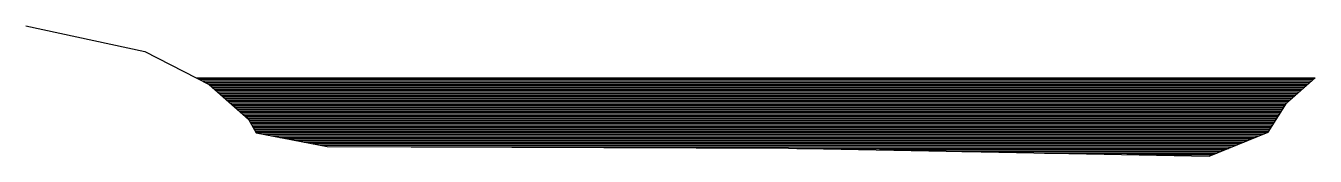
# Model space of a CAD drawing. Header units: inches. Extents: x 0 to 82.3, y 0 to 8.3.
import ezdxf

# ---------------------------------------------------------------- set-up
doc = ezdxf.new("R2010")
doc.units = ezdxf.units.IN
doc.header["$MEASUREMENT"] = 0
doc.layers.add('Contour', color=7, linetype='Continuous')
doc.layers.add('WSZ', color=80, linetype='Continuous')

msp = doc.modelspace()

# ---------------------------------------------------------------- linework, layer by layer
at = {"layer": 'Contour'}
msp.add_lwpolyline([(0, 8.31), (7.6, 6.67), (11.71, 4.57), (14.22, 2.37), (14.7, 1.49), (19.23, 0.62), (48.68, 0.51), (75.53, 0), (79.29, 1.54), (80.46, 3.37), (82.288, 5)], dxfattribs=at)
at = {"layer": 'WSZ'}
for p, q in [((10.868, 5), (82.288, 5)), ((11.064, 4.9), (82.175, 4.9)), ((11.26, 4.8), (82.063, 4.8)), ((11.456, 4.7), (81.951, 4.7)), ((11.651, 4.6), (81.839, 4.6)), ((11.79, 4.5), (81.727, 4.5)), ((11.904, 4.4), (81.615, 4.4)), ((12.018, 4.3), (81.503, 4.3)), ((12.132, 4.2), (81.391, 4.2)), ((12.246, 4.1), (81.278, 4.1)), ((12.36, 4), (81.166, 4)), ((12.474, 3.9), (81.054, 3.9)), ((12.588, 3.8), (80.942, 3.8)), ((12.703, 3.7), (80.83, 3.7)), ((12.817, 3.6), (80.718, 3.6)), ((12.931, 3.5), (80.606, 3.5)), ((13.045, 3.4), (80.494, 3.4)), ((13.159, 3.3), (80.415, 3.3)), ((13.273, 3.2), (80.351, 3.2)), ((13.387, 3.1), (80.287, 3.1)), ((13.501, 3), (80.223, 3)), ((13.615, 2.9), (80.16, 2.9)), ((13.729, 2.8), (80.096, 2.8)), ((13.844, 2.7), (80.032, 2.7)), ((13.958, 2.6), (79.968, 2.6)), ((14.072, 2.5), (79.904, 2.5)), ((14.186, 2.4), (79.84, 2.4)), ((14.258, 2.3), (79.776, 2.3)), ((14.313, 2.2), (79.712, 2.2)), ((14.367, 2.1), (79.648, 2.1)), ((14.422, 2), (79.584, 2)), ((14.476, 1.9), (79.52, 1.9)), ((14.531, 1.8), (79.456, 1.8)), ((14.585, 1.7), (79.392, 1.7)), ((14.64, 1.6), (79.328, 1.6)), ((14.695, 1.5), (79.192, 1.5)), ((15.169, 1.4), (78.948, 1.4)), ((15.689, 1.3), (78.704, 1.3)), ((16.21, 1.2), (78.46, 1.2)), ((16.731, 1.1), (78.216, 1.1)), ((17.251, 1), (77.972, 1)), ((17.772, 0.9), (77.727, 0.9)), ((18.293, 0.8), (77.483, 0.8)), ((18.813, 0.7), (77.239, 0.7)), ((24.585, 0.6), (76.995, 0.6)), ((49.206, 0.5), (76.751, 0.5)), ((54.471, 0.4), (76.507, 0.4)), ((59.736, 0.3), (76.262, 0.3)), ((65.001, 0.2), (76.018, 0.2)), ((70.265, 0.1), (75.774, 0.1))]:
    msp.add_line(p, q, dxfattribs=at)

doc.saveas('drawing.dxf')
